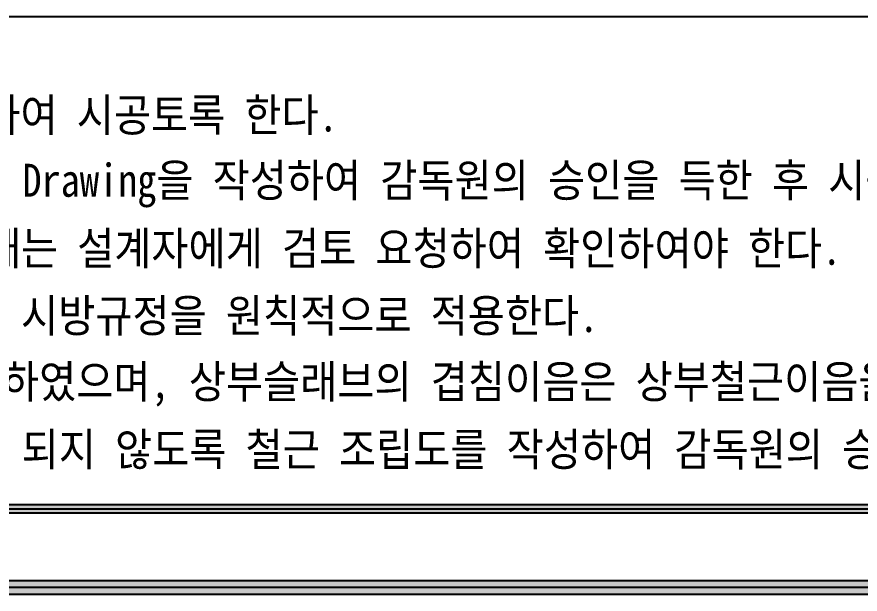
# Model space of a CAD drawing. Extents: x 45695 to 57015, y 5256 to 15308.
# Drawn here: x 49387 to 53080, y 5256 to 7781 of the extents above; entities that cross this region are included whole.
import ezdxf

# ---------------------------------------------------------------- set-up
doc = ezdxf.new("R2010")
doc.units = 0
doc.header["$MEASUREMENT"] = 0
for name, color, linetype in [('DIMENSION', 2, 'CONTINUOUS'), ('T40', 3, 'CONTINUOUS'), ('TABLE', 7, 'CONTINUOUS')]:
    doc.layers.add(name, color=color, linetype=linetype)
doc.styles.add('돋움체', font='DotumChe.ttf')

msp = doc.modelspace()

# ---------------------------------------------------------------- linework, layer by layer
at = {"layer": 'DIMENSION', "linetype": 'CONTINUOUS'}
for p, q in [((46181.400011, 5629.44366), (56634.943313, 5629.44366)), ((45829.560475, 5255.59351), (57015.132645, 5255.59351))]:
    msp.add_line(p, q, dxfattribs=at)
for points in [[(46181.400011, 5647.44366), (46181.400011, 5611.44366), (56616.943313, 5647.44366), (56652.943313, 5611.44366)], [(45829.560475, 5315.59351), (45829.560475, 5255.59351), (56955.132645, 5315.59351), (57015.132645, 5255.59351)]]:
    msp.add_solid(points, dxfattribs=at)
at = {"layer": 'TABLE'}
for p, q in [((51586.378929, 7781.209297), (46100.400011, 7781.008749)), ((56616.943313, 7781.008749), (51586.378929, 7781.209297)), ((46100.400011, 5647.44366), (56616.943313, 5647.44366)), ((45694.560475, 5315.59351), (56955.132645, 5315.59351))]:
    msp.add_line(p, q, dxfattribs=at)
at = {"layer": 'TABLE', "color": 2}
for p, q in [((46181.400011, 5611.44366), (56652.943313, 5611.44366)), ((45829.560475, 5285.59351), (56985.132645, 5285.59351))]:
    msp.add_line(p, q, dxfattribs=at)

# ---------------------------------------------------------------- texts
at = {"layer": 'T40', "style": '돋움체', "width": 0.9}
for s, p in [('주철근 조립시 응력포락선도를 참고하여 시공토록 한다.', (46549.641438, 7279.860828)), ('시공자는 철근 가공조립에 대한 Shop Drawing을 작성하여 감독원의 승인을 득한 후 시공하여야 한다. ', (46543.742477, 6994.323758)), ('구조계산서 내용과 설계도가 상이할때는 설계자에게 검토 요청하여 확인하여야 한다. ', (46551.431865, 6696.531009)), ('철근상세도가 시방규정과 상이할때는 시방규정을 원칙적으로 적용한다. ', (46552.025675, 6402.252323)), ('겹침이음은 산식에 의한 방법을 적용하였으며, 상부슬래브의 겹침이음은 상부철근이음을 적용하였음.', (46547.546567, 6113.321821)), ('주철근 이음위치는 한지점에 1/2이상 되지 않도록 철근 조립도를 작성하여 감독원의 승인을 득한후 시공한다.', (46545.034897, 5816.716653))]:
    msp.add_text(s, height=144, dxfattribs=at).set_placement(p)

doc.saveas('drawing.dxf')
